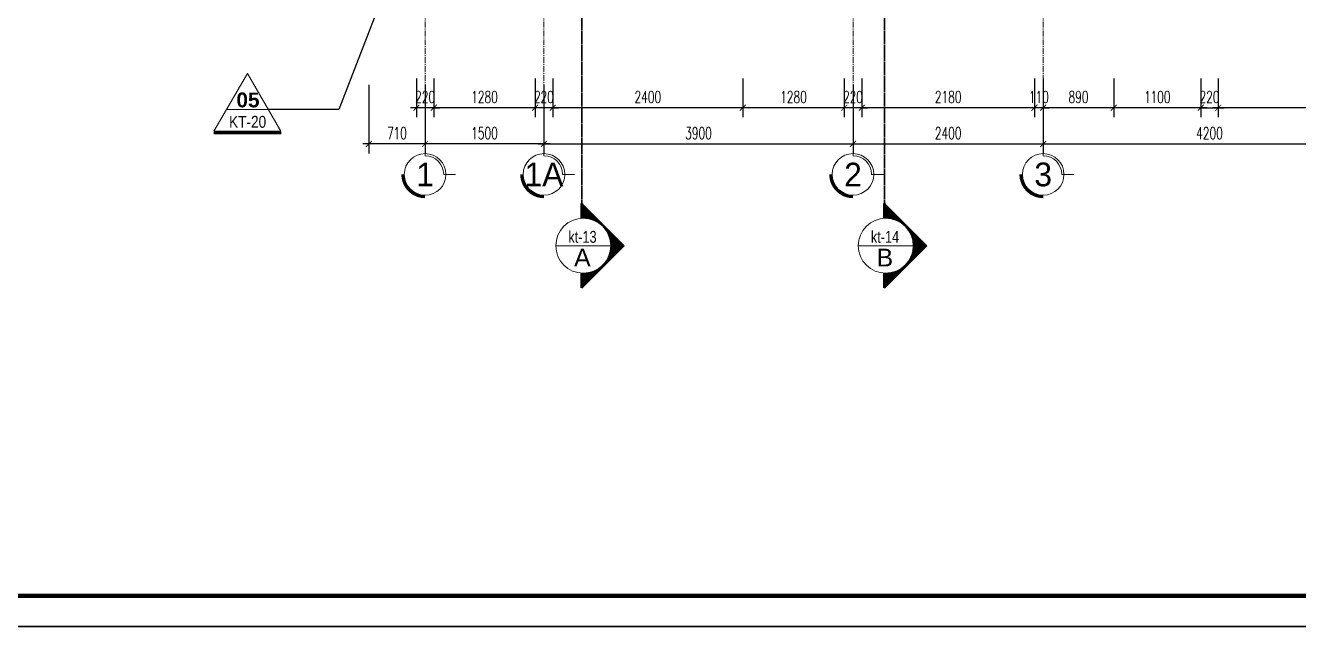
# Model space of a CAD drawing. Header units: millimetres. Extents: x -229618 to 2906, y -178063 to 96806.
# Drawn here: x -213697 to -197630, y -88822 to -81235 of the extents above; entities that cross this region are included whole.
import ezdxf
from ezdxf.enums import TextEntityAlignment as Align

# ---------------------------------------------------------------- set-up
doc = ezdxf.new("R2010")
doc.units = ezdxf.units.MM
doc.header["$LTSCALE"] = 200
doc.header["$MEASUREMENT"] = 0
doc.header["$PDMODE"] = 3
doc.header["$PDSIZE"] = 50
for name, pattern in [('ACAD_ISO07W100', [3, 0, -3]), ('CENTER2', [1.125, 0.75, -0.125, 0.125, -0.125]), ('HIDDEN2', [0.1875, 0.125, -0.0625])]:
    doc.linetypes.add(name, pattern=pattern)
doc.layers.get('0').update_dxf_attribs({"color": 95, "linetype": 'CONTINUOUS'})
doc.layers.get('DEFPOINTS').update_dxf_attribs({"linetype": 'CONTINUOUS'})
for name, color, linetype, lineweight in [('cat', 1, 'CONTINUOUS', 40), ('hatch', 250, 'CONTINUOUS', 5), ('KH cat', 2, 'HIDDEN2', 50), ('thay', 7, 'CONTINUOUS', 18), ('tim', 18, 'CENTER2', 9)]:
    doc.layers.add(name, color=color, linetype=linetype, lineweight=lineweight)
for name, color, linetype in [('CUA', 145, 'CONTINUOUS'), ('DIM', 251, 'CONTINUOUS'), ('KHUNGTEN', 7, 'CONTINUOUS'), ('MANH', 9, 'CONTINUOUS'), ('TEXT', 33, 'CONTINUOUS')]:
    doc.layers.add(name, color=color, linetype=linetype)
doc.layers.add('in', color=203, linetype='CONTINUOUS', lineweight=5, plot=False)
doc.styles.add('Aria H B iso', font='Vharialb_0.ttf')
doc.styles.add('Aria H iso', font='Vharial_0.ttf')
doc.styles.add('Arial N   H iso', font='Vharialn_0.ttf')
doc.styles.add('CHU HOA Day', font='Vharial_0.ttf')
doc.styles.add('CHUC HOA MANH', font='chhbg.shx', dxfattribs={"width": 0.8, "height": 250})
doc.styles.add('dam', font='Vhavanb_0.ttf', dxfattribs={"width": 0.9, "height": 450})
doc.styles.add('Scale', font='vnsimli.shx', dxfattribs={"width": 0.65, "bigfont": 'bigfont.shx'})
doc.dimstyles.new('Scale', dxfattribs={"dimscale": 75, "dimtxt": 2, "dimasz": 1, "dimexe": 1.6, "dimexo": 0, "dimgap": 0.8, "dimtad": 1, "dimdec": 0, "dimzin": 0, "dimdsep": 46, "dimtxsty": 'Scale', "dimblk": 'ARCHTICK', "dimcen": 0.1, "dimdle": 1, "dimclrd": 256, "dimclre": 256, "dimclrt": 3, "dimadec": 0, "dimazin": 0, "dimtfac": 1, "dimtdec": 0, "dimtix": 1, "dimtmove": 2, "dimatfit": 3, "dimldrblk": 'ARCHTICK', "dimfxl": 0, "dimtolj": 1, "dimtzin": 0, "dimarcsym": 0})

# ---------------------------------------------------------------- blocks, each defined once
blk = doc.blocks.new('KhungA3')
at = {"layer": 'DEFPOINTS', "color": 8}
blk.add_lwpolyline([(-3.74, 3.81), (416.31, 3.81), (416.31, 300.81), (-3.74, 300.81)], close=True, dxfattribs=at)
at = {"layer": 'KHUNGTEN', "color": 4, "const_width": 0.724}
blk.add_lwpolyline([(7.54, 8.99), (411.13, 8.99), (411.13, 295.64), (7.54, 295.64)], close=True, dxfattribs=at)
blk = doc.blocks.new('_ArchTick')
at = {"color": 0, "linetype": 'ByBlock', "const_width": 0.15}
blk.add_lwpolyline([(-0.5, -0.5), (0.5, 0.5)], dxfattribs=at)
blk = doc.blocks.new('*D1768')
at = {"layer": 'DEFPOINTS', "color": 0, "linetype": 'Continuous'}
for p in [(-207153, -81984), (-203253, -81984), (-203253, -82730)]:
    blk.add_point(p, dxfattribs=at)
at = {"layer": 'DIM', "linetype": 'Continuous', "lineweight": -2}
for p, q in [((-207153, -81984), (-207153, -82850)), ((-203253, -81984), (-203253, -82850)), ((-207228, -82730), (-203178, -82730))]:
    blk.add_line(p, q, dxfattribs=at)
at = {"layer": 'DIM', "linetype": 'Continuous', "lineweight": -2, "xscale": 75, "yscale": 75, "zscale": 75, "rotation": 180}
blk.add_blockref('_ArchTick', (-207153, -82730), dxfattribs=at)
at = {"layer": 'DIM', "linetype": 'Continuous', "lineweight": -2, "xscale": 75, "yscale": 75, "zscale": 75}
blk.add_blockref('_ArchTick', (-203253, -82730), dxfattribs=at)
at = {"layer": 'DIM', "color": 3, "linetype": 'Continuous', "insert": (-205203, -82595), "char_height": 150, "attachment_point": 5, "style": 'Scale'}
blk.add_mtext('\\A1;3900', dxfattribs=at)
blk = doc.blocks.new('*D1769')
at = {"layer": 'DEFPOINTS', "color": 0, "linetype": 'Continuous'}
for p in [(-203253, -81984), (-200853, -81984), (-200853, -82730)]:
    blk.add_point(p, dxfattribs=at)
at = {"layer": 'DIM', "linetype": 'Continuous', "lineweight": -2}
for p, q in [((-203253, -81984), (-203253, -82850)), ((-200853, -81984), (-200853, -82850)), ((-203328, -82730), (-200778, -82730))]:
    blk.add_line(p, q, dxfattribs=at)
at = {"layer": 'DIM', "linetype": 'Continuous', "lineweight": -2, "xscale": 75, "yscale": 75, "zscale": 75, "rotation": 180}
blk.add_blockref('_ArchTick', (-203253, -82730), dxfattribs=at)
at = {"layer": 'DIM', "linetype": 'Continuous', "lineweight": -2, "xscale": 75, "yscale": 75, "zscale": 75}
blk.add_blockref('_ArchTick', (-200853, -82730), dxfattribs=at)
at = {"layer": 'DIM', "color": 3, "linetype": 'Continuous', "insert": (-202053, -82595), "char_height": 150, "attachment_point": 5, "style": 'Scale'}
blk.add_mtext('\\A1;2400', dxfattribs=at)
blk = doc.blocks.new('*D1770')
at = {"layer": 'DEFPOINTS', "color": 0, "linetype": 'Continuous'}
for p in [(-200853, -81984), (-196653, -81984), (-196653, -82730)]:
    blk.add_point(p, dxfattribs=at)
at = {"layer": 'DIM', "linetype": 'Continuous', "lineweight": -2}
for p, q in [((-200853, -81984), (-200853, -82850)), ((-196653, -81984), (-196653, -82850)), ((-200928, -82730), (-196578, -82730))]:
    blk.add_line(p, q, dxfattribs=at)
at = {"layer": 'DIM', "linetype": 'Continuous', "lineweight": -2, "xscale": 75, "yscale": 75, "zscale": 75, "rotation": 180}
blk.add_blockref('_ArchTick', (-200853, -82730), dxfattribs=at)
at = {"layer": 'DIM', "linetype": 'Continuous', "lineweight": -2, "xscale": 75, "yscale": 75, "zscale": 75}
blk.add_blockref('_ArchTick', (-196653, -82730), dxfattribs=at)
at = {"layer": 'DIM', "color": 3, "linetype": 'Continuous', "insert": (-198753, -82595), "char_height": 150, "attachment_point": 5, "style": 'Scale'}
blk.add_mtext('\\A1;4200', dxfattribs=at)
blk = doc.blocks.new('tr')
at = {"layer": 'thay', "ltscale": 600}
for p, q in [((0, -200), (0, 0)), ((313, -513), (513, -513))]:
    blk.add_line(p, q, dxfattribs=at)
at = {"layer": 'thay', "ltscale": 600, "const_width": 50}
blk.add_lwpolyline([(-375, -513, 0.414214), (0, -888, 0.414214)], format="xyb", dxfattribs=at)
at = {"layer": 'thay', "ltscale": 600}
blk.add_circle((0, -513), 350, dxfattribs=at)
blk.add_arc((0, -513), 313, 0, 90, dxfattribs=at)
at = {"layer": 'TEXT', "linetype": 'Continuous', "style": 'Aria H iso'}
blk.add_attdef('A', text='', height=350, dxfattribs=at).set_placement((0, -671), align=Align.CENTER)
blk = doc.blocks.new('cad')
at = {"layer": 'hatch'}
h = blk.add_hatch(dxfattribs=at)
h.set_pattern_fill('ANSI31', color=256, scale=96.25, angle=-90, style=0)
h.set_pattern_definition([(225, (101783, 283734), (-8.50737846, 8.50737846), [])])
edge = h.paths.add_edge_path()
edge.add_ellipse((0, 0), major_axis=(-408, 408), ratio=1, start_angle=135, end_angle=137.8395)
edge.add_line((29, -577), (29, -890))
edge.add_line((29, -890), (-861, 0))
edge.add_line((-861, 0), (29, 890))
edge.add_line((29, 890), (29, 577))
edge.add_ellipse((0, 0), major_axis=(408, 408), ratio=1, start_angle=42.1605, end_angle=45)
edge.add_ellipse((0, 0), major_axis=(-408, 408), ratio=1, start_angle=-45, end_angle=135)
at = {"layer": 'cat', "color": 150, "linetype": 'Continuous', "const_width": 62.4}
for points in [[(29, 577), (29, 890)], [(29, -577), (29, -890)]]:
    blk.add_lwpolyline(points, dxfattribs=at)
at = {"layer": 'thay', "linetype": 'Continuous'}
for p in [(29, 890), (29, -890)]:
    blk.add_line(p, (-861, 0), dxfattribs=at)
at = {"layer": 'thay'}
blk.add_line((577, 0), (-578, 0), dxfattribs=at)
blk.add_circle((0, 0), 578, dxfattribs=at)
at = {"layer": 'TEXT'}
for tag, height, style, p in [('1', 375, 'CHU HOA Day', (-3, 87)), ('KT-00', 250, 'Aria H iso', (14, -309))]:
    blk.add_attdef(tag, text='', height=height, dxfattribs=dict(at, style=style)).set_placement(p, align=Align.CENTER)
blk = doc.blocks.new('*D1910')
at = {"layer": 'DEFPOINTS', "color": 0, "linetype": 'Continuous'}
for p in [(-198643, -81903), (-195563, -81903), (-198643, -82273)]:
    blk.add_point(p, dxfattribs=at)
at = {"layer": 'DIM', "linetype": 'Continuous', "lineweight": -2}
for p, q in [((-198643, -81903), (-198643, -82393)), ((-195563, -81903), (-195563, -82393)), ((-195488, -82273), (-198718, -82273))]:
    blk.add_line(p, q, dxfattribs=at)
at = {"layer": 'DIM', "linetype": 'Continuous', "lineweight": -2, "xscale": 75, "yscale": 75, "zscale": 75, "rotation": 180}
blk.add_blockref('_ArchTick', (-198643, -82273), dxfattribs=at)
at = {"layer": 'DIM', "linetype": 'Continuous', "lineweight": -2, "xscale": 75, "yscale": 75, "zscale": 75}
blk.add_blockref('_ArchTick', (-195563, -82273), dxfattribs=at)
at = {"layer": 'DIM', "color": 3, "linetype": 'Continuous', "insert": (-197103, -82138), "char_height": 150, "attachment_point": 5, "style": 'Scale'}
blk.add_mtext('\\A1;3080', dxfattribs=at)
blk = doc.blocks.new('*D1911')
at = {"layer": 'DEFPOINTS', "color": 0, "linetype": 'Continuous'}
for p in [(-199963, -81903), (-198863, -81903), (-199963, -82273)]:
    blk.add_point(p, dxfattribs=at)
at = {"layer": 'DIM', "linetype": 'Continuous', "lineweight": -2}
for p, q in [((-199963, -81903), (-199963, -82393)), ((-198863, -81903), (-198863, -82393)), ((-198788, -82273), (-200038, -82273))]:
    blk.add_line(p, q, dxfattribs=at)
at = {"layer": 'DIM', "linetype": 'Continuous', "lineweight": -2, "xscale": 75, "yscale": 75, "zscale": 75, "rotation": 180}
blk.add_blockref('_ArchTick', (-199963, -82273), dxfattribs=at)
at = {"layer": 'DIM', "linetype": 'Continuous', "lineweight": -2, "xscale": 75, "yscale": 75, "zscale": 75}
blk.add_blockref('_ArchTick', (-198863, -82273), dxfattribs=at)
at = {"layer": 'DIM', "color": 3, "linetype": 'Continuous', "insert": (-199413, -82138), "char_height": 150, "attachment_point": 5, "style": 'Scale'}
blk.add_mtext('\\A1;1100', dxfattribs=at)
blk = doc.blocks.new('*D1912')
at = {"layer": 'DEFPOINTS', "color": 0, "linetype": 'Continuous'}
for p in [(-200853, -81903), (-199963, -81903), (-200853, -82273)]:
    blk.add_point(p, dxfattribs=at)
at = {"layer": 'DIM', "linetype": 'Continuous', "lineweight": -2}
for p, q in [((-200853, -81903), (-200853, -82393)), ((-199963, -81903), (-199963, -82393)), ((-199888, -82273), (-200928, -82273))]:
    blk.add_line(p, q, dxfattribs=at)
at = {"layer": 'DIM', "linetype": 'Continuous', "lineweight": -2, "xscale": 75, "yscale": 75, "zscale": 75, "rotation": 180}
blk.add_blockref('_ArchTick', (-200853, -82273), dxfattribs=at)
at = {"layer": 'DIM', "linetype": 'Continuous', "lineweight": -2, "xscale": 75, "yscale": 75, "zscale": 75}
blk.add_blockref('_ArchTick', (-199963, -82273), dxfattribs=at)
at = {"layer": 'DIM', "color": 3, "linetype": 'Continuous', "insert": (-200408, -82138), "char_height": 150, "attachment_point": 5, "style": 'Scale'}
blk.add_mtext('\\A1;890', dxfattribs=at)
blk = doc.blocks.new('*D1913')
at = {"layer": 'DEFPOINTS', "color": 0, "linetype": 'Continuous'}
for p in [(-200963, -81903), (-200853, -81903), (-200963, -82273)]:
    blk.add_point(p, dxfattribs=at)
at = {"layer": 'DIM', "linetype": 'Continuous', "lineweight": -2}
for p, q in [((-200963, -81903), (-200963, -82393)), ((-200853, -81903), (-200853, -82393)), ((-200963, -82273), (-201038, -82273)), ((-200853, -82273), (-200963, -82273)), ((-200853, -82273), (-200778, -82273))]:
    blk.add_line(p, q, dxfattribs=at)
at = {"layer": 'DIM', "linetype": 'Continuous', "lineweight": -2, "xscale": 75, "yscale": 75, "zscale": 75}
blk.add_blockref('_ArchTick', (-200963, -82273), dxfattribs=at)
at = {"layer": 'DIM', "linetype": 'Continuous', "lineweight": -2, "xscale": 75, "yscale": 75, "zscale": 75, "rotation": 180}
blk.add_blockref('_ArchTick', (-200853, -82273), dxfattribs=at)
at = {"layer": 'DIM', "color": 3, "linetype": 'Continuous', "insert": (-200908, -82138), "char_height": 150, "attachment_point": 5, "style": 'Scale'}
blk.add_mtext('\\A1;110', dxfattribs=at)
blk = doc.blocks.new('*D1914')
at = {"layer": 'DEFPOINTS', "color": 0, "linetype": 'Continuous'}
for p in [(-203143, -81903), (-200963, -81903), (-203143, -82273)]:
    blk.add_point(p, dxfattribs=at)
at = {"layer": 'DIM', "linetype": 'Continuous', "lineweight": -2}
for p, q in [((-203143, -81903), (-203143, -82393)), ((-200963, -81903), (-200963, -82393)), ((-200888, -82273), (-203218, -82273))]:
    blk.add_line(p, q, dxfattribs=at)
at = {"layer": 'DIM', "linetype": 'Continuous', "lineweight": -2, "xscale": 75, "yscale": 75, "zscale": 75, "rotation": 180}
blk.add_blockref('_ArchTick', (-203143, -82273), dxfattribs=at)
at = {"layer": 'DIM', "linetype": 'Continuous', "lineweight": -2, "xscale": 75, "yscale": 75, "zscale": 75}
blk.add_blockref('_ArchTick', (-200963, -82273), dxfattribs=at)
at = {"layer": 'DIM', "color": 3, "linetype": 'Continuous', "insert": (-202053, -82138), "char_height": 150, "attachment_point": 5, "style": 'Scale'}
blk.add_mtext('\\A1;2180', dxfattribs=at)
blk = doc.blocks.new('*D1915')
at = {"layer": 'DEFPOINTS', "color": 0, "linetype": 'Continuous'}
for p in [(-203363, -81903), (-203143, -81903), (-203363, -82273)]:
    blk.add_point(p, dxfattribs=at)
at = {"layer": 'DIM', "linetype": 'Continuous', "lineweight": -2}
for p, q in [((-203363, -81903), (-203363, -82393)), ((-203143, -81903), (-203143, -82393)), ((-203363, -82273), (-203438, -82273)), ((-203143, -82273), (-203363, -82273)), ((-203143, -82273), (-203068, -82273))]:
    blk.add_line(p, q, dxfattribs=at)
at = {"layer": 'DIM', "linetype": 'Continuous', "lineweight": -2, "xscale": 75, "yscale": 75, "zscale": 75}
blk.add_blockref('_ArchTick', (-203363, -82273), dxfattribs=at)
at = {"layer": 'DIM', "linetype": 'Continuous', "lineweight": -2, "xscale": 75, "yscale": 75, "zscale": 75, "rotation": 180}
blk.add_blockref('_ArchTick', (-203143, -82273), dxfattribs=at)
at = {"layer": 'DIM', "color": 3, "linetype": 'Continuous', "insert": (-203253, -82138), "char_height": 150, "attachment_point": 5, "style": 'Scale'}
blk.add_mtext('\\A1;220', dxfattribs=at)
blk = doc.blocks.new('*D1916')
at = {"layer": 'DEFPOINTS', "color": 0, "linetype": 'Continuous'}
for p in [(-204643, -81903), (-203363, -81903), (-204643, -82273)]:
    blk.add_point(p, dxfattribs=at)
at = {"layer": 'DIM', "linetype": 'Continuous', "lineweight": -2}
for p, q in [((-204643, -81903), (-204643, -82393)), ((-203363, -81903), (-203363, -82393)), ((-203288, -82273), (-204718, -82273))]:
    blk.add_line(p, q, dxfattribs=at)
at = {"layer": 'DIM', "linetype": 'Continuous', "lineweight": -2, "xscale": 75, "yscale": 75, "zscale": 75, "rotation": 180}
blk.add_blockref('_ArchTick', (-204643, -82273), dxfattribs=at)
at = {"layer": 'DIM', "linetype": 'Continuous', "lineweight": -2, "xscale": 75, "yscale": 75, "zscale": 75}
blk.add_blockref('_ArchTick', (-203363, -82273), dxfattribs=at)
at = {"layer": 'DIM', "color": 3, "linetype": 'Continuous', "insert": (-204003, -82138), "char_height": 150, "attachment_point": 5, "style": 'Scale'}
blk.add_mtext('\\A1;1280', dxfattribs=at)
blk = doc.blocks.new('*D1917')
at = {"layer": 'DEFPOINTS', "color": 0, "linetype": 'Continuous'}
for p in [(-207043, -81903), (-204643, -81903), (-207043, -82273)]:
    blk.add_point(p, dxfattribs=at)
at = {"layer": 'DIM', "linetype": 'Continuous', "lineweight": -2}
for p, q in [((-207043, -81903), (-207043, -82393)), ((-204643, -81903), (-204643, -82393)), ((-204568, -82273), (-207118, -82273))]:
    blk.add_line(p, q, dxfattribs=at)
at = {"layer": 'DIM', "linetype": 'Continuous', "lineweight": -2, "xscale": 75, "yscale": 75, "zscale": 75, "rotation": 180}
blk.add_blockref('_ArchTick', (-207043, -82273), dxfattribs=at)
at = {"layer": 'DIM', "linetype": 'Continuous', "lineweight": -2, "xscale": 75, "yscale": 75, "zscale": 75}
blk.add_blockref('_ArchTick', (-204643, -82273), dxfattribs=at)
at = {"layer": 'DIM', "color": 3, "linetype": 'Continuous', "insert": (-205843, -82138), "char_height": 150, "attachment_point": 5, "style": 'Scale'}
blk.add_mtext('\\A1;2400', dxfattribs=at)
blk = doc.blocks.new('*D1918')
at = {"layer": 'DEFPOINTS', "color": 0, "linetype": 'Continuous'}
for p in [(-207263, -81903), (-207043, -81903), (-207263, -82273)]:
    blk.add_point(p, dxfattribs=at)
at = {"layer": 'DIM', "linetype": 'Continuous', "lineweight": -2}
for p, q in [((-207263, -81903), (-207263, -82393)), ((-207043, -81903), (-207043, -82393)), ((-207263, -82273), (-207338, -82273)), ((-207043, -82273), (-207263, -82273)), ((-207043, -82273), (-206968, -82273))]:
    blk.add_line(p, q, dxfattribs=at)
at = {"layer": 'DIM', "linetype": 'Continuous', "lineweight": -2, "xscale": 75, "yscale": 75, "zscale": 75}
blk.add_blockref('_ArchTick', (-207263, -82273), dxfattribs=at)
at = {"layer": 'DIM', "linetype": 'Continuous', "lineweight": -2, "xscale": 75, "yscale": 75, "zscale": 75, "rotation": 180}
blk.add_blockref('_ArchTick', (-207043, -82273), dxfattribs=at)
at = {"layer": 'DIM', "color": 3, "linetype": 'Continuous', "insert": (-207153, -82138), "char_height": 150, "attachment_point": 5, "style": 'Scale'}
blk.add_mtext('\\A1;220', dxfattribs=at)
blk = doc.blocks.new('*D1919')
at = {"layer": 'DEFPOINTS', "color": 0, "linetype": 'Continuous'}
for p in [(-208543, -81903), (-207263, -81903), (-208543, -82273)]:
    blk.add_point(p, dxfattribs=at)
at = {"layer": 'DIM', "linetype": 'Continuous', "lineweight": -2}
for p, q in [((-208543, -81903), (-208543, -82393)), ((-207263, -81903), (-207263, -82393)), ((-207188, -82273), (-208618, -82273))]:
    blk.add_line(p, q, dxfattribs=at)
at = {"layer": 'DIM', "linetype": 'Continuous', "lineweight": -2, "xscale": 75, "yscale": 75, "zscale": 75, "rotation": 180}
blk.add_blockref('_ArchTick', (-208543, -82273), dxfattribs=at)
at = {"layer": 'DIM', "linetype": 'Continuous', "lineweight": -2, "xscale": 75, "yscale": 75, "zscale": 75}
blk.add_blockref('_ArchTick', (-207263, -82273), dxfattribs=at)
at = {"layer": 'DIM', "color": 3, "linetype": 'Continuous', "insert": (-207903, -82138), "char_height": 150, "attachment_point": 5, "style": 'Scale'}
blk.add_mtext('\\A1;1280', dxfattribs=at)
blk = doc.blocks.new('*D1920')
at = {"layer": 'DEFPOINTS', "color": 0, "linetype": 'Continuous'}
for p in [(-208763, -81903), (-208543, -81903), (-208763, -82273)]:
    blk.add_point(p, dxfattribs=at)
at = {"layer": 'DIM', "linetype": 'Continuous', "lineweight": -2}
for p, q in [((-208763, -81903), (-208763, -82393)), ((-208543, -81903), (-208543, -82393)), ((-208763, -82273), (-208838, -82273)), ((-208543, -82273), (-208763, -82273)), ((-208543, -82273), (-208468, -82273))]:
    blk.add_line(p, q, dxfattribs=at)
at = {"layer": 'DIM', "linetype": 'Continuous', "lineweight": -2, "xscale": 75, "yscale": 75, "zscale": 75}
blk.add_blockref('_ArchTick', (-208763, -82273), dxfattribs=at)
at = {"layer": 'DIM', "linetype": 'Continuous', "lineweight": -2, "xscale": 75, "yscale": 75, "zscale": 75, "rotation": 180}
blk.add_blockref('_ArchTick', (-208543, -82273), dxfattribs=at)
at = {"layer": 'DIM', "color": 3, "linetype": 'Continuous', "insert": (-208653, -82138), "char_height": 150, "attachment_point": 5, "style": 'Scale'}
blk.add_mtext('\\A1;220', dxfattribs=at)
blk = doc.blocks.new('*D2074')
at = {"layer": 'DEFPOINTS', "color": 0, "linetype": 'Continuous'}
for p in [(-208653, -81984), (-207153, -81984), (-208653, -82730)]:
    blk.add_point(p, dxfattribs=at)
at = {"layer": 'DIM', "linetype": 'Continuous', "lineweight": -2}
for p, q in [((-208653, -81984), (-208653, -82850)), ((-207153, -81984), (-207153, -82850)), ((-207078, -82730), (-208728, -82730))]:
    blk.add_line(p, q, dxfattribs=at)
at = {"layer": 'DIM', "linetype": 'Continuous', "lineweight": -2, "xscale": 75, "yscale": 75, "zscale": 75, "rotation": 180}
blk.add_blockref('_ArchTick', (-208653, -82730), dxfattribs=at)
at = {"layer": 'DIM', "linetype": 'Continuous', "lineweight": -2, "xscale": 75, "yscale": 75, "zscale": 75}
blk.add_blockref('_ArchTick', (-207153, -82730), dxfattribs=at)
at = {"layer": 'DIM', "color": 3, "linetype": 'Continuous', "insert": (-207903, -82595), "char_height": 150, "attachment_point": 5, "style": 'Scale'}
blk.add_mtext('\\A1;1500', dxfattribs=at)
blk = doc.blocks.new('*D2084')
at = {"layer": 'DEFPOINTS', "color": 0, "linetype": 'Continuous'}
for p in [(-209363, -81984), (-208653, -81984), (-209363, -82730)]:
    blk.add_point(p, dxfattribs=at)
at = {"layer": 'DIM', "linetype": 'Continuous', "lineweight": -2}
for p, q in [((-209363, -81984), (-209363, -82850)), ((-208653, -81984), (-208653, -82850)), ((-208578, -82730), (-209438, -82730))]:
    blk.add_line(p, q, dxfattribs=at)
at = {"layer": 'DIM', "linetype": 'Continuous', "lineweight": -2, "xscale": 75, "yscale": 75, "zscale": 75, "rotation": 180}
blk.add_blockref('_ArchTick', (-209363, -82730), dxfattribs=at)
at = {"layer": 'DIM', "linetype": 'Continuous', "lineweight": -2, "xscale": 75, "yscale": 75, "zscale": 75}
blk.add_blockref('_ArchTick', (-208653, -82730), dxfattribs=at)
at = {"layer": 'DIM', "color": 3, "linetype": 'Continuous', "insert": (-209008, -82595), "char_height": 150, "attachment_point": 5, "style": 'Scale'}
blk.add_mtext('\\A1;710', dxfattribs=at)
blk = doc.blocks.new('ct')
at = {"layer": 'thay', "ltscale": 600}
blk.add_line((8891, 0), (-8891, 0), dxfattribs=at)
blk.add_lwpolyline([(0, 15400), (14294, -9358), (-14294, -9358)], close=True, dxfattribs=at)
at = {"layer": 'thay', "color": 1, "ltscale": 600, "const_width": 1270}
blk.add_lwpolyline([(-14464, -9993), (14464, -9993)], dxfattribs=at)
at = {"layer": 'TEXT'}
for tag, height, style, p in [('01', 6350, 'Aria H B iso', (238, 862)), ('KT-00', 5080, 'Arial N   H iso', (96, -7856))]:
    blk.add_attdef(tag, text='', height=height, dxfattribs=dict(at, style=style)).set_placement(p, align=Align.CENTER)
blk = doc.blocks.new('*D2135')
at = {"layer": 'DEFPOINTS', "color": 0}
for p in [(-198863, -81903), (-198643, -81903), (-198643, -82273)]:
    blk.add_point(p, dxfattribs=at)
at = {"layer": 'DIM', "lineweight": -2}
for p, q in [((-198863, -81903), (-198863, -82393)), ((-198643, -81903), (-198643, -82393)), ((-198863, -82273), (-198938, -82273)), ((-198863, -82273), (-198643, -82273)), ((-198643, -82273), (-198568, -82273))]:
    blk.add_line(p, q, dxfattribs=at)
at = {"layer": 'DIM', "lineweight": -2, "xscale": 75, "yscale": 75, "zscale": 75}
blk.add_blockref('_ArchTick', (-198863, -82273), dxfattribs=at)
at = {"layer": 'DIM', "lineweight": -2, "xscale": 75, "yscale": 75, "zscale": 75, "rotation": 180}
blk.add_blockref('_ArchTick', (-198643, -82273), dxfattribs=at)
at = {"layer": 'DIM', "color": 3, "insert": (-198753, -82138), "char_height": 150, "attachment_point": 5, "style": 'Scale'}
blk.add_mtext('\\A1;220', dxfattribs=at)

msp = doc.modelspace()

# ---------------------------------------------------------------- linework, layer by layer
at = {"layer": 'in', "linetype": 'Continuous'}
msp.add_lwpolyline([(-217616.4, -88821.6), (-186113.1, -88821.6), (-186113.1, -66546.6), (-217616.4, -66546.6)], close=True, dxfattribs=at)
at = {"layer": 'KH cat', "linetype": 'ACAD_ISO07W100', "ltscale": 0.05}
for p, q in [((-202856.5, -83480.8), (-202856.5, -68546.2)), ((-206673.9, -83480.8), (-206673.9, -77219.2))]:
    msp.add_line(p, q, dxfattribs=at)
at = {"layer": 'tim', "ltscale": 0.5}
for p, q in [((-208653, -69148.2), (-208653, -82730.2)), ((-207153, -69148.2), (-207153, -82730.2)), ((-203253, -69148.2), (-203253, -82730.2)), ((-200853, -69148.2), (-200853, -82730.2))]:
    msp.add_line(p, q, dxfattribs=at)

# ---------------------------------------------------------------- block references
at = {"layer": 'CUA', "xscale": 0.02952755894511938, "yscale": 0.02952755894511938, "zscale": 0.02952755905511719}
msp.add_blockref('ct', (-210895.6, -82294.3), dxfattribs=at).add_auto_attribs({'KT-00': 'kt-20', '01': '05'})
at = {"layer": 'KHUNGTEN', "xscale": 75, "yscale": 75, "zscale": 75.00000000000009}
for p in [(-217336, -89107.6), (-217336, -111382.6)]:
    msp.add_blockref('KhungA3', p, dxfattribs=at)
at = {"layer": 'MANH', "xscale": 0.75, "yscale": 0.75, "zscale": 0.75}
for p in [(-208653, -82730.2), (-207153, -82730.2), (-203253, -82730.2), (-200853, -82730.2)]:
    msp.add_blockref('tr', p, dxfattribs=at)
at = {"layer": 'TEXT', "linetype": 'Continuous'}
ref = msp.add_blockref('cad', (-206656.8, -84014.7), dxfattribs=dict(at, xscale=0.5999999998603016, yscale=0.5999999999767169, zscale=0.6, rotation=180))
ref.add_attrib('1', 'a', dxfattribs={"height": 225, "style": 'CHU HOA Day'}).set_placement((-206668.3, -84276.8), align=Align.CENTER)
ref.add_attrib('KT-00', 'kt-13', dxfattribs={"color": 3, "height": 150, "style": 'CHUC HOA MANH', "width": 0.8}).set_placement((-206666.7, -83978.1), align=Align.CENTER)
ref = msp.add_blockref('cad', (-202839.4, -84014.7), dxfattribs=dict(at, xscale=0.5999999998603016, yscale=0.5999999999767169, zscale=0.6, rotation=180))
ref.add_attrib('1', 'b', dxfattribs={"height": 225, "style": 'CHU HOA Day'}).set_placement((-202850.9, -84276.8), align=Align.CENTER)
ref.add_attrib('KT-00', 'kt-14', dxfattribs={"color": 3, "height": 150, "style": 'CHUC HOA MANH', "width": 0.8}).set_placement((-202849.3, -83978.1), align=Align.CENTER)

# ---------------------------------------------------------------- texts
at = {"layer": 'TEXT', "linetype": 'Continuous', "style": 'dam'}
for s, p in [('1', (-208653, -83115.1)), ('1a', (-207153, -83115.1)), ('2', (-203253, -83115.1)), ('3', (-200853, -83115.1))]:
    msp.add_text(s, height=300, dxfattribs=at).set_placement(p, align=Align.MIDDLE)

# ---------------------------------------------------------------- dimensions: what is measured, and where the dimension line sits
at = {"layer": 'DIM', "linetype": 'Continuous'}
for base, p1, p2, picture, middle in [((-208763, -82273.4), (-208543, -81903.3), (-208763, -81903.3), '*D1920', (-208653, -82138.4)), ((-208543, -82273.4), (-207263, -81903.3), (-208543, -81903.3), '*D1919', (-207903, -82138.4)), ((-207263, -82273.4), (-207043, -81903.3), (-207263, -81903.3), '*D1918', (-207153, -82138.4)), ((-207043, -82273.4), (-204643, -81903.3), (-207043, -81903.3), '*D1917', (-205843, -82138.4)), ((-204643, -82273.4), (-203363, -81903.3), (-204643, -81903.3), '*D1916', (-204003, -82138.4)), ((-203363, -82273.4), (-203143, -81903.3), (-203363, -81903.3), '*D1915', (-203253, -82138.4)), ((-203143, -82273.4), (-200963, -81903.3), (-203143, -81903.3), '*D1914', (-202053, -82138.4)), ((-200963, -82273.4), (-200853, -81903.3), (-200963, -81903.3), '*D1913', (-200908, -82138.4)), ((-200853, -82273.4), (-199963, -81903.3), (-200853, -81903.3), '*D1912', (-200408, -82138.4)), ((-199963, -82273.4), (-198863, -81903.3), (-199963, -81903.3), '*D1911', (-199413, -82138.4)), ((-198643, -82273.4), (-195563, -81903.3), (-198643, -81903.3), '*D1910', (-197103, -82138.4)), ((-209363, -82730.2), (-208653, -81984.3), (-209363, -81984.3), '*D2084', (-209008, -82595.2)), ((-208653, -82730.2), (-207153, -81984.3), (-208653, -81984.3), '*D2074', (-207903, -82595.2))]:
    dim = msp.add_linear_dim(base=base, p1=p1, p2=p2, dimstyle='Scale', override={"dimfxl": 70}, dxfattribs=at)
    dim.commit()
    dim.dimension.update_dxf_attribs({"geometry": picture, "text_midpoint": middle})
at = {"layer": 'DIM'}
dim = msp.add_linear_dim(base=(-198643, -82273.4), p1=(-198863, -81903.3), p2=(-198643, -81903.3), dimstyle='Scale', dxfattribs=at)
dim.commit()
dim.dimension.update_dxf_attribs({"geometry": '*D2135', "text_midpoint": (-198753, -82138.4)})
at = {"layer": 'DIM', "linetype": 'Continuous'}
for base, p1, p2, picture, middle in [((-203253, -82730.2), (-207153, -81984.3), (-203253, -81984.3), '*D1768', (-205203, -82595.2)), ((-200853, -82730.2), (-203253, -81984.3), (-200853, -81984.3), '*D1769', (-202053, -82595.2)), ((-196653, -82730.2), (-200853, -81984.3), (-196653, -81984.3), '*D1770', (-198753, -82595.2))]:
    dim = msp.add_linear_dim(base=base, p1=p1, p2=p2, dimstyle='Scale', dxfattribs=at)
    dim.commit()
    dim.dimension.update_dxf_attribs({"geometry": picture, "text_midpoint": middle})

# ---------------------------------------------------------------- leaders
at = {"layer": 'DIM'}
msp.add_leader([(-209069.1, -80556.8), (-209740, -82294.3), (-210633.1, -82294.3)], dimstyle='Scale', override={"dimgap": 0.8, "dimtad": 0}, dxfattribs=at)

doc.saveas('drawing.dxf')
